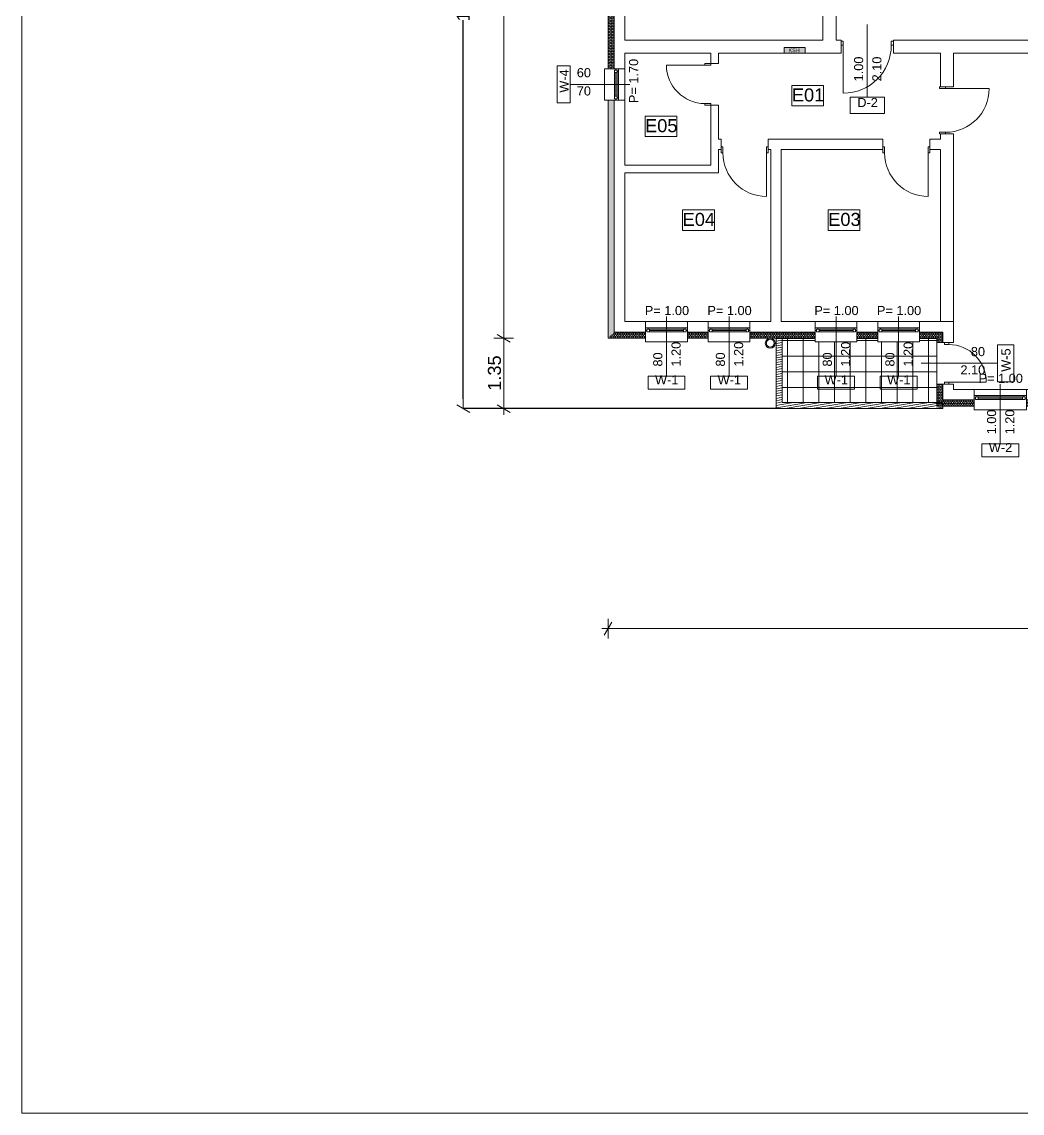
# Model space of a CAD drawing. Header units: feet. Extents: x 2565673 to 2678973, y -122443 to -81443.
# Drawn here: x 2565673 to 2584851, y -122443 to -101510 of the extents above; entities that cross this region are included whole.
import ezdxf
from ezdxf.enums import TextEntityAlignment as Align

# ---------------------------------------------------------------- set-up
doc = ezdxf.new("R2010")
doc.units = ezdxf.units.FT
doc.header["$MEASUREMENT"] = 0
for name, color, linetype, lineweight in [('ARCHICAD Door Markers_Pen_No__20', 1, 'Continuous', 5), ('ARCHICAD Door Markers_Pen_No__60', 230, 'Continuous', 5), ('ARCHICAD Doors_Pen_No__1', 7, 'Continuous', 5), ('ARCHICAD Doors_Pen_No__60', 230, 'Continuous', 5), ('ARCHICAD Window Markers_Pen_No__20', 1, 'Continuous', 5), ('ARCHICAD Windows_Pen_No__20', 1, 'Continuous', 5), ('Columns_Pen_No__1', 7, 'Continuous', 5), ('Columns_Pen_No__6', 5, 'Continuous', 5), ('Dimensioning - General_Pen_No__1', 7, 'Continuous', 5), ('Exterior walls_Pen_No__1', 7, 'Continuous', 5), ('Shell - Roof_Pen_No__21', 7, 'Continuous', 5), ('Structural - Bearing_Pen_No__1', 7, 'Continuous', 5), ('Text blocks_Pen_No__1', 7, 'Continuous', 5), ('Text blocks_Pen_No__2', 8, 'Continuous', 5)]:
    doc.layers.add(name, color=color, linetype=linetype, lineweight=lineweight)
for name, color, linetype in [('Columns', 7, 'Continuous'), ('Dimensioning - General', 7, 'Continuous'), ('Exterior walls', 7, 'Continuous')]:
    doc.layers.add(name, color=color, linetype=linetype)
for name, color, linetype, lineweight, true_color in [('Exterior walls_Pen_No__14', 7, 'Continuous', 5, 0xbd8b17), ('Exterior walls_Pen_No__65', 7, 'Continuous', 5, 0x80c2ff), ('Structural - Bearing_Pen_No__82', 7, 'Continuous', 5, 0xaaaaaa)]:
    doc.layers.add(name, color=color, linetype=linetype, lineweight=lineweight, true_color=true_color)
doc.styles.add('GENERATED_STYLE_1', font='arial.ttf')
doc.dimstyles.new('GENERATED_STYLE__1', dxfattribs={"dimtxt": 250, "dimasz": 190, "dimexe": 0.18, "dimexo": 3, "dimgap": 0.09, "dimtad": 1, "dimlfac": 0.001, "dimzin": 0, "dimdsep": 46, "dimtxsty": 'GENERATED_STYLE_1', "dimblk": 'ARROWHEAD_2', "dimblk1": 'ARROWHEAD_2', "dimblk2": 'ARROWHEAD_2', "dimcen": 0.09, "dimclrd": 7, "dimclre": 7, "dimclrt": 7, "dimadec": 0, "dimazin": 0, "dimtfac": 1, "dimtdec": 4, "dimtmove": 0, "dimatfit": 3, "dimfxl": 1, "dimtolj": 1, "dimtzin": 0, "dimarcsym": 0})
pattern_1 = [(10, (2247653.822, -76424.967), (-7.814168, 44.316348), [])]
pattern_2 = [(90, (2247653.822, -76424.967), (-34.641016, 0), [20, -40]), (90, (2247636.502, -76394.967), (-34.641016, 0), [20, -40]), (150, (2247653.822, -76404.967), (17.320508, 30), [20, -40]), (150, (2247619.18, -76404.967), (17.320508, 30), [20, -40]), (210, (2247653.822, -76424.967), (-17.320508, 30), [20, -40]), (210, (2247619.18, -76424.967), (-17.320508, 30), [20, -40])]

# ---------------------------------------------------------------- blocks, each defined once
blk = doc.blocks.new('Wall_2', base_point=(2583332, -108929))
at = {"layer": 'Exterior walls', "linetype": 'Continuous', "lineweight": 0, "true_color": 0xffffff}
h = blk.add_hatch(dxfattribs=at)
h.set_pattern_fill('WOOD', style=0, pattern_type=2)
h.set_pattern_definition(pattern_1)
h.paths.add_polyline_path([(2583332, -108809), (2580252, -108809), (2580132, -108929), (2583332, -108929)])
at = {"layer": 'Exterior walls_Pen_No__1', "color": 7, "linetype": 'Continuous', "lineweight": 5, "flags": 128}
for points in [[(2583332, -108809), (2580252, -108809)], [(2583332, -108929), (2583332, -108809)], [(2580132, -108929), (2583332, -108929)]]:
    blk.add_lwpolyline(points, dxfattribs=at)
blk = doc.blocks.new('Window 22')
at = {"layer": 'ARCHICAD Windows_Pen_No__20', "color": 1, "linetype": 'Continuous', "lineweight": 5}
for p, q in [((-300, 150), (-300, 220)), ((-300, 220), (300, 220)), ((300, 220), (300, 150)), ((-300, 150), (-300, 30)), ((-300, 30), (-300, 0)), ((-300, 0), (-275, 0)), ((-300, 0), (-300, -50)), ((-300, 0), (-300, -50)), ((-275, 25), (-225, 25)), ((-275, -25), (-275, 25)), ((-275, 0), (-275, -25)), ((-225, 25), (225, 25)), ((-225, 25), (-225, -25)), ((-225, 25), (225, 25)), ((-225, 0), (225, 0)), ((225, -25), (225, 25)), ((225, 25), (275, 25)), ((275, 25), (275, -25)), ((275, -25), (275, 0)), ((275, 0), (300, 0)), ((300, 150), (300, 30)), ((300, 30), (300, 0)), ((300, 0), (300, -50)), ((300, 0), (300, -50)), ((-250, -50), (-300, -50)), ((-300, -50), (-300, -170)), ((-300, -170), (300, -170)), ((-275, -25), (-250, -25)), ((-225, -25), (-275, -25)), ((-250, -25), (-250, -50)), ((250, -50), (-250, -50)), ((225, -25), (-225, -25)), ((275, -25), (225, -25)), ((250, -50), (250, -25)), ((250, -25), (275, -25)), ((300, -50), (250, -50)), ((300, -50), (300, -170))]:
    blk.add_line(p, q, dxfattribs=at)
blk = doc.blocks.new('W Marker 22')
at = {"layer": 'ARCHICAD Window Markers_Pen_No__20', "color": 1, "linetype": 'Continuous', "lineweight": 5}
for p, q in [((0, -1045), (0, 100)), ((-354, -1045), (-354, -1295)), ((354, -1045), (-354, -1045)), ((354, -1295), (354, -1045)), ((-354, -1295), (354, -1295))]:
    blk.add_line(p, q, dxfattribs=at)
at = {"layer": 'ARCHICAD Window Markers_Pen_No__20', "color": 1, "lineweight": 5, "style": 'GENERATED_STYLE_1'}
for tag, p in [('AC_MarkerText_4', (-417, 72)), ('AC_MarkerText_1', (-220, -1257))]:
    blk.add_attdef(tag, text='', height=175, dxfattribs=at).set_placement(p, align=Align.BOTTOM_LEFT)
for tag, p in [('whDistCm', (322, -863)), ('A', (-28, -863))]:
    blk.add_attdef(tag, text='', height=175, rotation=90, dxfattribs=at).set_placement(p, align=Align.BOTTOM_LEFT)
blk = doc.blocks.new('Window 22_2')
at = {"layer": 'ARCHICAD Windows_Pen_No__20', "color": 1, "linetype": 'Continuous', "lineweight": 5}
for p, q in [((-600, 150), (-600, 220)), ((-600, 220), (600, 220)), ((600, 220), (600, 150)), ((-600, 150), (-600, 30)), ((-600, 30), (-600, 0)), ((-600, 0), (-575, 0)), ((-600, 0), (-600, -50)), ((-600, 0), (-600, -50)), ((-575, 25), (-525, 25)), ((-575, -25), (-575, 25)), ((-575, 0), (-575, -25)), ((-525, 25), (525, 25)), ((-525, 25), (-525, -25)), ((-525, 25), (525, 25)), ((-525, 0), (525, 0)), ((525, -25), (525, 25)), ((525, 25), (575, 25)), ((575, 25), (575, -25)), ((575, -25), (575, 0)), ((575, 0), (600, 0)), ((600, 150), (600, 30)), ((600, 30), (600, 0)), ((600, 0), (600, -50)), ((600, 0), (600, -50)), ((-550, -50), (-600, -50)), ((-600, -50), (-600, -170)), ((-600, -170), (600, -170)), ((-575, -25), (-550, -25)), ((-525, -25), (-575, -25)), ((-550, -25), (-550, -50)), ((550, -50), (-550, -50)), ((525, -25), (-525, -25)), ((575, -25), (525, -25)), ((550, -50), (550, -25)), ((550, -25), (575, -25)), ((600, -50), (550, -50)), ((600, -50), (600, -170))]:
    blk.add_line(p, q, dxfattribs=at)
blk = doc.blocks.new('Wall_13', base_point=(2576912, -94539))
at = {"layer": 'Exterior walls_Pen_No__14', "linetype": 'Continuous', "lineweight": 5, "true_color": 0xbd8b17}
h = blk.add_hatch(dxfattribs=at)
h.set_pattern_fill('STYROFOAM_SM_INSULATION', color=42, style=0, pattern_type=2)
h.set_pattern_definition(pattern_2)
h.paths.add_polyline_path([(2576912, -94539), (2576912, -100059), (2577032, -100059), (2577032, -94659)])
h = blk.add_hatch(dxfattribs=at)
h.set_pattern_fill('STYROFOAM_SM_INSULATION', color=42, style=0, pattern_type=2)
h.set_pattern_definition(pattern_2)
h.paths.add_polyline_path([(2576912, -102409), (2577032, -102409), (2577032, -101259), (2576912, -101259)])
h = blk.add_hatch(dxfattribs=at)
h.set_pattern_fill('STYROFOAM_SM_INSULATION', color=42, style=0, pattern_type=2)
h.set_pattern_definition(pattern_2)
h.paths.add_polyline_path([(2576912, -107579), (2577032, -107459), (2577032, -103009), (2576912, -103009)])
at = {"layer": 'Exterior walls_Pen_No__1', "color": 7, "linetype": 'Continuous', "lineweight": 5}
for p, q in [((2577032, -94659), (2577032, -100059)), ((2576912, -100059), (2577032, -100059)), ((2577032, -100059), (2577062, -100059)), ((2577062, -100059), (2577112, -100059)), ((2577112, -100059), (2577232, -100059)), ((2576912, -101259), (2577032, -101259)), ((2577032, -101259), (2577032, -102409)), ((2577032, -101259), (2577062, -101259)), ((2577062, -101259), (2577112, -101259)), ((2577112, -101259), (2577232, -101259)), ((2576912, -102409), (2577032, -102409)), ((2577032, -102409), (2577062, -102409)), ((2577062, -102409), (2577112, -102409)), ((2577112, -102409), (2577232, -102409)), ((2576912, -103009), (2577032, -103009)), ((2577032, -103009), (2577032, -107459)), ((2577032, -103009), (2577062, -103009)), ((2577062, -103009), (2577112, -103009)), ((2577112, -103009), (2577232, -103009))]:
    blk.add_line(p, q, dxfattribs=at)
at = {"layer": 'Exterior walls_Pen_No__1', "color": 7, "linetype": 'Continuous', "lineweight": 5, "flags": 128}
for points in [[(2576912, -94539), (2576912, -100059)], [(2577232, -99209), (2577232, -94859)], [(2577232, -100059), (2577232, -99409)], [(2576912, -101259), (2576912, -102409)], [(2577232, -101859), (2577232, -101259)], [(2577232, -102409), (2577232, -102109)], [(2576912, -103009), (2576912, -107579)], [(2577232, -104259), (2577232, -103009)], [(2577232, -107259), (2577232, -104409)]]:
    blk.add_lwpolyline(points, dxfattribs=at)
at = {"layer": 'ARCHICAD Window Markers_Pen_No__20', "color": 1, "lineweight": 5}
ref = blk.add_blockref('W Marker 22', (2577232, -100659), dxfattribs=dict(at, rotation=270))
ref.add_attrib('whDistCm', '1.20', dxfattribs={"color": 1, "lineweight": 5, "height": 175, "rotation": 360, "style": 'GENERATED_STYLE_1'}).set_placement((2576312, -100575), align=Align.BOTTOM_LEFT)
ref.add_attrib('AC_MarkerText_1', 'W-3', dxfattribs={"color": 1, "lineweight": 5, "height": 175, "rotation": 90, "style": 'GENERATED_STYLE_1'}).set_placement((2576210, -100822), align=Align.BOTTOM_LEFT)
ref.add_attrib('AC_MarkerText_3', '1.40', dxfattribs={"color": 1, "lineweight": 5, "height": 175, "rotation": 360, "style": 'GENERATED_STYLE_1'}).set_placement((2576312, -100925), align=Align.BOTTOM_LEFT)
ref.add_attrib('AC_MarkerText_4', 'P= 1.00', dxfattribs={"color": 1, "lineweight": 5, "height": 175, "rotation": 90, "style": 'GENERATED_STYLE_1'}).set_placement((2577542, -101019), align=Align.BOTTOM_LEFT)
ref = blk.add_blockref('W Marker 22', (2577232, -102709), dxfattribs=dict(at, rotation=270))
ref.add_attrib('AC_MarkerText_1', 'W-4', dxfattribs={"color": 1, "lineweight": 5, "height": 175, "rotation": 90, "style": 'GENERATED_STYLE_1'}).set_placement((2576210, -102869), align=Align.BOTTOM_LEFT)
ref.add_attrib('AC_MarkerText_2', '60', dxfattribs={"color": 1, "lineweight": 5, "height": 175, "rotation": 360, "style": 'GENERATED_STYLE_1'}).set_placement((2576312, -102625), align=Align.BOTTOM_LEFT)
ref.add_attrib('AC_MarkerText_3', '70', dxfattribs={"color": 1, "lineweight": 5, "height": 175, "rotation": 360, "style": 'GENERATED_STYLE_1'}).set_placement((2576312, -102975), align=Align.BOTTOM_LEFT)
ref.add_attrib('AC_MarkerText_4', 'P= 1.70', dxfattribs={"color": 1, "lineweight": 5, "height": 175, "rotation": 90, "style": 'GENERATED_STYLE_1'}).set_placement((2577542, -103069), align=Align.BOTTOM_LEFT)
at = {"layer": 'ARCHICAD Windows_Pen_No__20', "color": 1, "linetype": 'Continuous', "lineweight": 5, "xscale": -1, "zscale": 1000, "rotation": 90}
blk.add_blockref('Window 22_2', (2577062, -100659), dxfattribs=at)
at = {"layer": 'ARCHICAD Windows_Pen_No__20', "color": 1, "linetype": 'Continuous', "lineweight": 5, "zscale": 1000, "rotation": 90}
blk.add_blockref('Window 22', (2577062, -102709), dxfattribs=at)
blk = doc.blocks.new('Window 22_3')
at = {"layer": 'ARCHICAD Windows_Pen_No__20', "color": 1, "linetype": 'Continuous', "lineweight": 5}
for p, q in [((-400, 150), (-400, 220)), ((-400, 220), (400, 220)), ((400, 220), (400, 150)), ((-400, 150), (-400, 30)), ((-400, 30), (-400, 0)), ((-400, 0), (-375, 0)), ((-400, 0), (-400, -50)), ((-400, 0), (-400, -50)), ((-375, 25), (-325, 25)), ((-375, -25), (-375, 25)), ((-375, 0), (-375, -25)), ((-325, 25), (325, 25)), ((-325, 25), (-325, -25)), ((-325, 25), (325, 25)), ((-325, 0), (325, 0)), ((325, -25), (325, 25)), ((325, 25), (375, 25)), ((375, 25), (375, -25)), ((375, -25), (375, 0)), ((375, 0), (400, 0)), ((400, 150), (400, 30)), ((400, 30), (400, 0)), ((400, 0), (400, -50)), ((400, 0), (400, -50)), ((-350, -50), (-400, -50)), ((-400, -50), (-400, -170)), ((-400, -170), (400, -170)), ((-375, -25), (-350, -25)), ((-325, -25), (-375, -25)), ((-350, -25), (-350, -50)), ((350, -50), (-350, -50)), ((325, -25), (-325, -25)), ((375, -25), (325, -25)), ((350, -50), (350, -25)), ((350, -25), (375, -25)), ((400, -50), (350, -50)), ((400, -50), (400, -170))]:
    blk.add_line(p, q, dxfattribs=at)
blk = doc.blocks.new('Wall_14', base_point=(2576912, -107579))
at = {"layer": 'Exterior walls_Pen_No__14', "linetype": 'Continuous', "lineweight": 5, "true_color": 0xbd8b17}
h = blk.add_hatch(dxfattribs=at)
h.set_pattern_fill('STYROFOAM_SM_INSULATION', color=42, style=0, pattern_type=2)
h.set_pattern_definition(pattern_2)
h.paths.add_polyline_path([(2577032, -107459), (2576912, -107579), (2577632, -107579), (2577632, -107459)])
h = blk.add_hatch(dxfattribs=at)
h.set_pattern_fill('STYROFOAM_SM_INSULATION', color=42, style=0, pattern_type=2)
h.set_pattern_definition(pattern_2)
h.paths.add_polyline_path([(2578832, -107459), (2578432, -107459), (2578432, -107579), (2578832, -107579)])
h = blk.add_hatch(dxfattribs=at)
h.set_pattern_fill('STYROFOAM_SM_INSULATION', color=42, style=0, pattern_type=2)
h.set_pattern_definition(pattern_2)
h.paths.add_polyline_path([(2580883, -107459), (2579632, -107459), (2579632, -107579), (2580883, -107579)])
h = blk.add_hatch(dxfattribs=at)
h.set_pattern_fill('STYROFOAM_SM_INSULATION', color=42, style=0, pattern_type=2)
h.set_pattern_definition(pattern_2)
h.paths.add_polyline_path([(2581683, -107459), (2581683, -107579), (2582083, -107579), (2582083, -107459)])
h = blk.add_hatch(dxfattribs=at)
h.set_pattern_fill('STYROFOAM_SM_INSULATION', color=42, style=0, pattern_type=2)
h.set_pattern_definition(pattern_2)
h.paths.add_polyline_path([(2582883, -107459), (2582883, -107579), (2583212, -107579), (2583332, -107459)])
at = {"layer": 'Exterior walls_Pen_No__1', "color": 7, "linetype": 'Continuous', "lineweight": 5}
for p, q in [((2577632, -107379), (2577632, -107259)), ((2577632, -107429), (2577632, -107379)), ((2578432, -107379), (2578432, -107259)), ((2578432, -107429), (2578432, -107379)), ((2578832, -107379), (2578832, -107259)), ((2578832, -107429), (2578832, -107379)), ((2579632, -107379), (2579632, -107259)), ((2579632, -107429), (2579632, -107379)), ((2580883, -107379), (2580883, -107259)), ((2580883, -107429), (2580883, -107379)), ((2581683, -107379), (2581683, -107259)), ((2581683, -107429), (2581683, -107379)), ((2582083, -107379), (2582083, -107259)), ((2582083, -107429), (2582083, -107379)), ((2582883, -107379), (2582883, -107259)), ((2582883, -107429), (2582883, -107379)), ((2577032, -107459), (2577632, -107459)), ((2577632, -107459), (2577632, -107429)), ((2577632, -107579), (2577632, -107459)), ((2578432, -107459), (2578432, -107429)), ((2578432, -107459), (2578832, -107459)), ((2578432, -107579), (2578432, -107459)), ((2578832, -107459), (2578832, -107429)), ((2578832, -107579), (2578832, -107459)), ((2579632, -107459), (2579632, -107429)), ((2579632, -107459), (2580883, -107459)), ((2579632, -107579), (2579632, -107459)), ((2580883, -107459), (2580883, -107429)), ((2580883, -107579), (2580883, -107459)), ((2581683, -107459), (2581683, -107429)), ((2581683, -107459), (2582083, -107459)), ((2581683, -107579), (2581683, -107459)), ((2582083, -107459), (2582083, -107429)), ((2582083, -107579), (2582083, -107459)), ((2582883, -107459), (2582883, -107429)), ((2582883, -107459), (2583332, -107459)), ((2582883, -107579), (2582883, -107459))]:
    blk.add_line(p, q, dxfattribs=at)
at = {"layer": 'Exterior walls_Pen_No__1', "color": 7, "linetype": 'Continuous', "lineweight": 5, "flags": 128}
for points in [[(2577632, -107259), (2577232, -107259)], [(2578832, -107259), (2578432, -107259)], [(2580032, -107259), (2579632, -107259)], [(2580883, -107259), (2580232, -107259)], [(2582083, -107259), (2581683, -107259)], [(2583532, -107259), (2582883, -107259)], [(2576912, -107579), (2577632, -107579)], [(2578432, -107579), (2578832, -107579)], [(2579632, -107579), (2580883, -107579)], [(2581683, -107579), (2582083, -107579)], [(2582883, -107579), (2583212, -107579)]]:
    blk.add_lwpolyline(points, dxfattribs=at)
at = {"layer": 'ARCHICAD Window Markers_Pen_No__20', "color": 1, "lineweight": 5}
ref = blk.add_blockref('W Marker 22', (2578032, -107259), dxfattribs=at)
ref.add_attrib('whDistCm', '1.20', dxfattribs={"color": 1, "lineweight": 5, "height": 175, "rotation": 90, "style": 'GENERATED_STYLE_1'}).set_placement((2578355, -108122), align=Align.BOTTOM_LEFT)
ref.add_attrib('AC_MarkerText_1', 'W-1', dxfattribs={"color": 1, "lineweight": 5, "height": 175, "style": 'GENERATED_STYLE_1'}).set_placement((2577812, -108517), align=Align.BOTTOM_LEFT)
ref.add_attrib('AC_MarkerText_2', '80', dxfattribs={"color": 1, "lineweight": 5, "height": 175, "rotation": 90, "style": 'GENERATED_STYLE_1'}).set_placement((2578005, -108122), align=Align.BOTTOM_LEFT)
ref.add_attrib('AC_MarkerText_4', 'P= 1.00', dxfattribs={"color": 1, "lineweight": 5, "height": 175, "style": 'GENERATED_STYLE_1'}).set_placement((2577616, -107187), align=Align.BOTTOM_LEFT)
ref = blk.add_blockref('W Marker 22', (2579232, -107259), dxfattribs=at)
ref.add_attrib('whDistCm', '1.20', dxfattribs={"color": 1, "lineweight": 5, "height": 175, "rotation": 90, "style": 'GENERATED_STYLE_1'}).set_placement((2579555, -108122), align=Align.BOTTOM_LEFT)
ref.add_attrib('AC_MarkerText_1', 'W-1', dxfattribs={"color": 1, "lineweight": 5, "height": 175, "style": 'GENERATED_STYLE_1'}).set_placement((2579012, -108517), align=Align.BOTTOM_LEFT)
ref.add_attrib('AC_MarkerText_2', '80', dxfattribs={"color": 1, "lineweight": 5, "height": 175, "rotation": 90, "style": 'GENERATED_STYLE_1'}).set_placement((2579205, -108122), align=Align.BOTTOM_LEFT)
ref.add_attrib('AC_MarkerText_4', 'P= 1.00', dxfattribs={"color": 1, "lineweight": 5, "height": 175, "style": 'GENERATED_STYLE_1'}).set_placement((2578816, -107187), align=Align.BOTTOM_LEFT)
ref = blk.add_blockref('W Marker 22', (2581283, -107259), dxfattribs=at)
ref.add_attrib('whDistCm', '1.20', dxfattribs={"color": 1, "lineweight": 5, "height": 175, "rotation": 90, "style": 'GENERATED_STYLE_1'}).set_placement((2581605, -108122), align=Align.BOTTOM_LEFT)
ref.add_attrib('AC_MarkerText_1', 'W-1', dxfattribs={"color": 1, "lineweight": 5, "height": 175, "style": 'GENERATED_STYLE_1'}).set_placement((2581063, -108517), align=Align.BOTTOM_LEFT)
ref.add_attrib('AC_MarkerText_2', '80', dxfattribs={"color": 1, "lineweight": 5, "height": 175, "rotation": 90, "style": 'GENERATED_STYLE_1'}).set_placement((2581255, -108122), align=Align.BOTTOM_LEFT)
ref.add_attrib('AC_MarkerText_4', 'P= 1.00', dxfattribs={"color": 1, "lineweight": 5, "height": 175, "style": 'GENERATED_STYLE_1'}).set_placement((2580866, -107187), align=Align.BOTTOM_LEFT)
ref = blk.add_blockref('W Marker 22', (2582483, -107259), dxfattribs=at)
ref.add_attrib('whDistCm', '1.20', dxfattribs={"color": 1, "lineweight": 5, "height": 175, "rotation": 90, "style": 'GENERATED_STYLE_1'}).set_placement((2582805, -108122), align=Align.BOTTOM_LEFT)
ref.add_attrib('AC_MarkerText_1', 'W-1', dxfattribs={"color": 1, "lineweight": 5, "height": 175, "style": 'GENERATED_STYLE_1'}).set_placement((2582263, -108517), align=Align.BOTTOM_LEFT)
ref.add_attrib('AC_MarkerText_2', '80', dxfattribs={"color": 1, "lineweight": 5, "height": 175, "rotation": 90, "style": 'GENERATED_STYLE_1'}).set_placement((2582455, -108122), align=Align.BOTTOM_LEFT)
ref.add_attrib('AC_MarkerText_4', 'P= 1.00', dxfattribs={"color": 1, "lineweight": 5, "height": 175, "style": 'GENERATED_STYLE_1'}).set_placement((2582066, -107187), align=Align.BOTTOM_LEFT)
at = {"layer": 'ARCHICAD Windows_Pen_No__20', "color": 1, "linetype": 'Continuous', "lineweight": 5, "xscale": -1, "zscale": 1000, "rotation": 180}
blk.add_blockref('Window 22_3', (2578032, -107429), dxfattribs=at)
at = {"layer": 'ARCHICAD Windows_Pen_No__20', "color": 1, "linetype": 'Continuous', "lineweight": 5, "zscale": 1000, "rotation": 180}
for p in [(2579232, -107429), (2581283, -107429), (2582483, -107429)]:
    blk.add_blockref('Window 22_3', p, dxfattribs=at)
blk = doc.blocks.new('Storefront with Transom 22_2')
at = {"layer": 'ARCHICAD Doors_Pen_No__60', "color": 230, "linetype": 'Continuous', "lineweight": 5}
for p, q in [((360, 0), (360, 720)), ((-400, 0), (-400, 90)), ((-400, -80), (-400, 0)), ((-400, 0), (-360, 0)), ((-400, -80), (-400, 0)), ((-400, -80), (-400, 0)), ((-360, 0), (-360, -80)), ((360, -80), (360, 0)), ((360, 0), (400, 0)), ((400, 0), (400, 90)), ((400, 0), (400, -80)), ((400, -80), (400, 0)), ((400, -80), (400, 0)), ((-360, -80), (-400, -80)), ((-400, -110), (-400, -80)), ((-400, -230), (-400, -110)), ((400, -80), (360, -80)), ((400, -110), (400, -80)), ((400, -230), (400, -110))]:
    blk.add_line(p, q, dxfattribs=at)
blk.add_arc((360, 0), 720, 90, 180, dxfattribs=at)
blk = doc.blocks.new('D Marker 22_4')
at = {"layer": 'ARCHICAD Door Markers_Pen_No__20', "color": 1, "linetype": 'Continuous', "lineweight": 5}
for p, q in [((354, 1157), (-354, 1157)), ((-354, 1157), (-354, 843)), ((354, 843), (354, 1157)), ((-354, 843), (354, 843)), ((0, 843), (0, -620))]:
    blk.add_line(p, q, dxfattribs=at)
at = {"layer": 'ARCHICAD Door Markers_Pen_No__20', "color": 1, "lineweight": 5, "style": 'GENERATED_STYLE_1'}
for tag, rotation, p in [('AC_MarkerText_1', 180, (220, 1208)), ('AC_MarkerText_3', 270, (-322, 657)), ('AC_MarkerText_2', 270, (28, 657))]:
    blk.add_attdef(tag, text='', height=175, rotation=rotation, dxfattribs=at).set_placement(p, align=Align.BOTTOM_LEFT)
blk = doc.blocks.new('Wall_15', base_point=(2583212, -107579))
at = {"layer": 'Exterior walls_Pen_No__14', "linetype": 'Continuous', "lineweight": 5, "true_color": 0xbd8b17}
h = blk.add_hatch(dxfattribs=at)
h.set_pattern_fill('STYROFOAM_SM_INSULATION', color=42, style=0, pattern_type=2)
h.set_pattern_definition(pattern_2)
h.paths.add_polyline_path([(2583212, -107579), (2583212, -107659), (2583332, -107659), (2583332, -107459)])
h = blk.add_hatch(dxfattribs=at)
h.set_pattern_fill('STYROFOAM_SM_INSULATION', color=42, style=0, pattern_type=2)
h.set_pattern_definition(pattern_2)
h.paths.add_polyline_path([(2583212, -108879), (2583332, -108759), (2583332, -108459), (2583212, -108459)])
at = {"layer": 'Exterior walls_Pen_No__1', "color": 7, "linetype": 'Continuous', "lineweight": 5}
for p, q in [((2583332, -107459), (2583332, -107659)), ((2583212, -107659), (2583332, -107659)), ((2583332, -107659), (2583362, -107659)), ((2583362, -107659), (2583442, -107659)), ((2583442, -107659), (2583532, -107659)), ((2583212, -108459), (2583332, -108459)), ((2583332, -108459), (2583332, -108759)), ((2583332, -108459), (2583362, -108459)), ((2583362, -108459), (2583442, -108459)), ((2583442, -108459), (2583532, -108459))]:
    blk.add_line(p, q, dxfattribs=at)
at = {"layer": 'Exterior walls_Pen_No__1', "color": 7, "linetype": 'Continuous', "lineweight": 5, "flags": 128}
for points in [[(2583532, -107659), (2583532, -107259)], [(2583212, -107579), (2583212, -107659)], [(2583212, -108459), (2583212, -108879)], [(2583532, -108559), (2583532, -108459)]]:
    blk.add_lwpolyline(points, dxfattribs=at)
at = {"layer": 'ARCHICAD Door Markers_Pen_No__20', "color": 1, "lineweight": 5}
ref = blk.add_blockref('D Marker 22_4', (2583532, -108059), dxfattribs=dict(at, rotation=270))
ref.add_attrib('AC_MarkerText_1', 'W-5', dxfattribs={"color": 1, "lineweight": 5, "height": 175, "rotation": 90, "style": 'GENERATED_STYLE_1'}).set_placement((2584680, -108222), align=Align.BOTTOM_LEFT)
ref.add_attrib('AC_MarkerText_2', '80', dxfattribs={"color": 1, "lineweight": 5, "height": 175, "rotation": 360, "style": 'GENERATED_STYLE_1'}).set_placement((2583867, -107975), align=Align.BOTTOM_LEFT)
ref.add_attrib('AC_MarkerText_3', '2.10', dxfattribs={"color": 1, "lineweight": 5, "height": 175, "rotation": 360, "style": 'GENERATED_STYLE_1'}).set_placement((2583667, -108325), align=Align.BOTTOM_LEFT)
at = {"layer": 'ARCHICAD Doors_Pen_No__60', "color": 230, "linetype": 'Continuous', "lineweight": 5, "zscale": 1000, "rotation": 270}
blk.add_blockref('Storefront with Transom 22_2', (2583442, -108059), dxfattribs=at)
blk = doc.blocks.new('Window 22_4')
at = {"layer": 'ARCHICAD Windows_Pen_No__20', "color": 1, "linetype": 'Continuous', "lineweight": 5}
for p, q in [((-500, 150), (-500, 220)), ((-500, 220), (500, 220)), ((500, 220), (500, 150)), ((-500, 150), (-500, 30)), ((-500, 30), (-500, 0)), ((-500, 0), (-475, 0)), ((-500, 0), (-500, -50)), ((-500, 0), (-500, -50)), ((-475, 25), (-425, 25)), ((-475, -25), (-475, 25)), ((-475, 0), (-475, -25)), ((-425, 25), (425, 25)), ((-425, 25), (-425, -25)), ((-425, 25), (425, 25)), ((-425, 0), (425, 0)), ((425, -25), (425, 25)), ((425, 25), (475, 25)), ((475, 25), (475, -25)), ((475, -25), (475, 0)), ((475, 0), (500, 0)), ((500, 150), (500, 30)), ((500, 30), (500, 0)), ((500, 0), (500, -50)), ((500, 0), (500, -50)), ((-450, -50), (-500, -50)), ((-500, -50), (-500, -170)), ((-500, -170), (500, -170)), ((-475, -25), (-450, -25)), ((-425, -25), (-475, -25)), ((-450, -25), (-450, -50)), ((450, -50), (-450, -50)), ((425, -25), (-425, -25)), ((475, -25), (425, -25)), ((450, -50), (450, -25)), ((450, -25), (475, -25)), ((500, -50), (450, -50)), ((500, -50), (500, -170))]:
    blk.add_line(p, q, dxfattribs=at)
blk = doc.blocks.new('Wall_16', base_point=(2583212, -108879))
at = {"layer": 'Exterior walls_Pen_No__14', "linetype": 'Continuous', "lineweight": 5, "true_color": 0xbd8b17}
h = blk.add_hatch(dxfattribs=at)
h.set_pattern_fill('STYROFOAM_SM_INSULATION', color=42, style=0, pattern_type=2)
h.set_pattern_definition(pattern_2)
h.paths.add_polyline_path([(2583332, -108759), (2583212, -108879), (2583932, -108879), (2583932, -108759)])
h = blk.add_hatch(dxfattribs=at)
h.set_pattern_fill('STYROFOAM_SM_INSULATION', color=42, style=0, pattern_type=2)
h.set_pattern_definition(pattern_2)
h.paths.add_polyline_path([(2584932, -108759), (2584932, -108879), (2585332, -108879), (2585332, -108759)])
h = blk.add_hatch(dxfattribs=at)
h.set_pattern_fill('STYROFOAM_SM_INSULATION', color=42, style=0, pattern_type=2)
h.set_pattern_definition(pattern_2)
h.paths.add_polyline_path([(2586332, -108759), (2586332, -108879), (2587052, -108879), (2586932, -108759)])
at = {"layer": 'Exterior walls_Pen_No__1', "color": 7, "linetype": 'Continuous', "lineweight": 5}
for p, q in [((2583932, -108679), (2583932, -108559)), ((2584932, -108679), (2584932, -108559)), ((2585332, -108679), (2585332, -108559)), ((2586332, -108679), (2586332, -108559)), ((2583332, -108759), (2583932, -108759)), ((2583932, -108729), (2583932, -108679)), ((2583932, -108759), (2583932, -108729)), ((2583932, -108879), (2583932, -108759)), ((2584932, -108729), (2584932, -108679)), ((2584932, -108759), (2584932, -108729)), ((2584932, -108759), (2585332, -108759)), ((2584932, -108879), (2584932, -108759)), ((2585332, -108729), (2585332, -108679)), ((2585332, -108759), (2585332, -108729)), ((2585332, -108879), (2585332, -108759)), ((2586332, -108729), (2586332, -108679)), ((2586332, -108759), (2586332, -108729)), ((2586332, -108759), (2586932, -108759)), ((2586332, -108879), (2586332, -108759))]:
    blk.add_line(p, q, dxfattribs=at)
at = {"layer": 'Exterior walls_Pen_No__1', "color": 7, "linetype": 'Continuous', "lineweight": 5, "flags": 128}
for points in [[(2583932, -108559), (2583532, -108559)], [(2585332, -108559), (2584932, -108559)], [(2586732, -108559), (2586332, -108559)], [(2583212, -108879), (2583932, -108879)], [(2584932, -108879), (2585332, -108879)], [(2586332, -108879), (2587052, -108879)]]:
    blk.add_lwpolyline(points, dxfattribs=at)
at = {"layer": 'ARCHICAD Window Markers_Pen_No__20', "color": 1, "lineweight": 5}
for p in [(2584432, -108559), (2585832, -108559)]:
    blk.add_blockref('W Marker 22', p, dxfattribs=at).add_auto_attribs({'A': '1.00', 'whDistCm': '1.20', 'AC_MarkerText_1': 'W-2', 'AC_MarkerText_4': 'P= 1.00'})
at = {"layer": 'ARCHICAD Windows_Pen_No__20', "color": 1, "linetype": 'Continuous', "lineweight": 5, "xscale": -1, "zscale": 1000, "rotation": 180}
for p in [(2584432, -108729), (2585832, -108729)]:
    blk.add_blockref('Window 22_4', p, dxfattribs=at)
blk = doc.blocks.new('Storefront with Transom 22_4')
at = {"layer": 'ARCHICAD Doors_Pen_No__60', "color": 230, "linetype": 'Continuous', "lineweight": 5}
for p, q in [((460, 0), (460, 920)), ((-500, 150), (-500, 0)), ((-500, 0), (-500, -80)), ((-460, 0), (-500, 0)), ((-500, 0), (-500, -80)), ((-500, 0), (-500, -80)), ((-460, -80), (-460, 0)), ((460, 0), (460, -80)), ((500, 0), (460, 0)), ((500, 150), (500, 0)), ((500, -80), (500, 0)), ((500, 0), (500, -80)), ((500, 0), (500, -80)), ((-500, -80), (-460, -80)), ((-500, -80), (-500, -100)), ((460, -80), (500, -80)), ((500, -80), (500, -100))]:
    blk.add_line(p, q, dxfattribs=at)
blk.add_arc((460, 0), 920, 90, 180, dxfattribs=at)
blk = doc.blocks.new('D Marker 22_2')
at = {"layer": 'ARCHICAD Door Markers_Pen_No__60', "color": 230, "linetype": 'Continuous', "lineweight": 5}
for p, q in [((327, 1157), (-327, 1157)), ((-327, 1157), (-327, 843)), ((327, 843), (327, 1157)), ((-327, 843), (327, 843)), ((0, 843), (0, -550))]:
    blk.add_line(p, q, dxfattribs=at)
at = {"layer": 'ARCHICAD Door Markers_Pen_No__60', "color": 230, "lineweight": 5, "style": 'GENERATED_STYLE_1'}
for tag, rotation, p in [('AC_MarkerText_1', 180, (193, 1208)), ('AC_MarkerText_3', 270, (-322, 657)), ('A', 270, (28, 657))]:
    blk.add_attdef(tag, text='', height=175, rotation=rotation, dxfattribs=at).set_placement(p, align=Align.BOTTOM_LEFT)
blk = doc.blocks.new('Wall_31', base_point=(2586732, -102109))
at = {"layer": 'Exterior walls_Pen_No__1', "color": 7, "linetype": 'Continuous', "lineweight": 5}
for p, q in [((2581382, -101879), (2581382, -101859)), ((2581382, -101959), (2581382, -101879)), ((2582382, -101879), (2582382, -101859)), ((2582382, -101959), (2582382, -101879)), ((2581382, -102109), (2581382, -101959)), ((2582382, -102109), (2582382, -101959))]:
    blk.add_line(p, q, dxfattribs=at)
at = {"layer": 'Exterior walls_Pen_No__1', "color": 7, "linetype": 'Continuous', "lineweight": 5, "flags": 128}
for points in [[(2581032, -101859), (2577232, -101859)], [(2581382, -101859), (2581282, -101859)], [(2586982, -101859), (2582382, -101859)], [(2577232, -102109), (2578882, -102109)], [(2579032, -102109), (2581382, -102109)], [(2582382, -102109), (2583282, -102109)], [(2583532, -102109), (2586732, -102109)]]:
    blk.add_lwpolyline(points, dxfattribs=at)
at = {"layer": 'ARCHICAD Door Markers_Pen_No__60', "color": 230, "lineweight": 5}
ref = blk.add_blockref('D Marker 22_2', (2581882, -102109), dxfattribs=dict(at, rotation=180))
ref.add_attrib('A', '1.00', dxfattribs={"color": 230, "lineweight": 5, "height": 175, "rotation": 90, "style": 'GENERATED_STYLE_1'}).set_placement((2581855, -102652), align=Align.BOTTOM_LEFT)
ref.add_attrib('AC_MarkerText_1', 'D-2', dxfattribs={"color": 230, "lineweight": 5, "height": 175, "rotation": 360, "style": 'GENERATED_STYLE_1'}).set_placement((2581690, -103197), align=Align.BOTTOM_LEFT)
ref.add_attrib('AC_MarkerText_3', '2.10', dxfattribs={"color": 230, "lineweight": 5, "height": 175, "rotation": 90, "style": 'GENERATED_STYLE_1'}).set_placement((2582205, -102652), align=Align.BOTTOM_LEFT)
at = {"layer": 'ARCHICAD Doors_Pen_No__60', "color": 230, "linetype": 'Continuous', "lineweight": 5, "zscale": 1000, "rotation": 180}
blk.add_blockref('Storefront with Transom 22_4', (2581882, -101959), dxfattribs=at)
blk = doc.blocks.new('Entrance Door 22')
at = {"layer": 'ARCHICAD Doors_Pen_No__1', "color": 7, "linetype": 'Continuous', "lineweight": 5}
for p, q in [((418, 0), (418, 836)), ((-450, 150), (-450, 0)), ((-418, 0), (-450, 0)), ((-450, 0), (-450, -115)), ((-450, 0), (-450, -100)), ((-450, 0), (-450, -100)), ((-418, -115), (-418, 0)), ((450, 0), (418, 0)), ((418, 0), (418, -115)), ((450, 150), (450, 0)), ((450, -115), (450, 0)), ((450, 0), (450, -100)), ((450, 0), (450, -100)), ((-450, -115), (-418, -115)), ((418, -115), (450, -115))]:
    blk.add_line(p, q, dxfattribs=at)
blk.add_arc((418, 0), 836, 90, 180, dxfattribs=at)
blk = doc.blocks.new('Wall_32', base_point=(2583532, -107259))
at = {"layer": 'Exterior walls_Pen_No__1', "color": 7, "linetype": 'Continuous', "lineweight": 5}
for p, q in [((2583382, -102759), (2583282, -102759)), ((2583532, -102759), (2583382, -102759)), ((2583382, -103659), (2583282, -103659)), ((2583532, -103659), (2583382, -103659))]:
    blk.add_line(p, q, dxfattribs=at)
at = {"layer": 'Exterior walls_Pen_No__1', "color": 7, "linetype": 'Continuous', "lineweight": 5, "flags": 128}
for points in [[(2583282, -102109), (2583282, -102759)], [(2583532, -102759), (2583532, -102109)], [(2583282, -103659), (2583282, -103759)], [(2583532, -107259), (2583532, -103659)], [(2583282, -103959), (2583282, -107259)], [(2583282, -107259), (2583532, -107259)]]:
    blk.add_lwpolyline(points, dxfattribs=at)
at = {"layer": 'ARCHICAD Doors_Pen_No__1', "color": 7, "linetype": 'Continuous', "lineweight": 5, "xscale": -1, "zscale": 1000, "rotation": 270}
blk.add_blockref('Entrance Door 22', (2583382, -103209), dxfattribs=at)
blk = doc.blocks.new('Entrance Door 22_2')
at = {"layer": 'ARCHICAD Doors_Pen_No__1', "color": 7, "linetype": 'Continuous', "lineweight": 5}
for p, q in [((368, 0), (368, 736)), ((-368, 0), (-400, 0)), ((-400, 0), (-400, -115)), ((-368, -115), (-368, 0)), ((400, 0), (368, 0)), ((368, 0), (368, -115)), ((400, -115), (400, 0)), ((-400, -115), (-368, -115)), ((-400, -265), (-400, -115)), ((368, -115), (400, -115)), ((400, -265), (400, -115))]:
    blk.add_line(p, q, dxfattribs=at)
blk.add_arc((368, 0), 736, 90, 180, dxfattribs=at)
blk = doc.blocks.new('Wall_33', base_point=(2578882, -102109))
at = {"layer": 'Exterior walls_Pen_No__1', "color": 7, "linetype": 'Continuous', "lineweight": 5}
for p, q in [((2579032, -102309), (2578882, -102309)), ((2579032, -103109), (2578882, -103109))]:
    blk.add_line(p, q, dxfattribs=at)
at = {"layer": 'Exterior walls_Pen_No__1', "color": 7, "linetype": 'Continuous', "lineweight": 5, "flags": 128}
for points in [[(2578882, -102109), (2578882, -102309)], [(2579032, -102309), (2579032, -102109)], [(2578882, -103109), (2578882, -104259)], [(2579032, -103759), (2579032, -103109)], [(2579032, -104409), (2579032, -103959)]]:
    blk.add_lwpolyline(points, dxfattribs=at)
at = {"layer": 'ARCHICAD Doors_Pen_No__1', "color": 7, "linetype": 'Continuous', "lineweight": 5, "zscale": 1000, "rotation": 90}
blk.add_blockref('Entrance Door 22_2', (2578767, -102709), dxfattribs=at)
blk = doc.blocks.new('Wall_34', base_point=(2578882, -104259))
at = {"layer": 'Exterior walls_Pen_No__1', "color": 7, "linetype": 'Continuous', "lineweight": 5, "flags": 128}
for points in [[(2578882, -104259), (2577232, -104259)], [(2577232, -104409), (2579032, -104409)]]:
    blk.add_lwpolyline(points, dxfattribs=at)
blk = doc.blocks.new('Entrance Door 22_3')
at = {"layer": 'ARCHICAD Doors_Pen_No__1', "color": 7, "linetype": 'Continuous', "lineweight": 5}
for p, q in [((418, 0), (418, 836)), ((-418, 0), (-450, 0)), ((-450, 0), (-450, -115)), ((-418, -115), (-418, 0)), ((450, 0), (418, 0)), ((418, 0), (418, -115)), ((450, -115), (450, 0)), ((-450, -115), (-450, -65)), ((-450, -115), (-450, -65)), ((-450, -115), (-418, -115)), ((-450, -265), (-450, -115)), ((418, -115), (450, -115)), ((450, -115), (450, -65)), ((450, -115), (450, -65)), ((450, -265), (450, -115))]:
    blk.add_line(p, q, dxfattribs=at)
blk.add_arc((418, 0), 836, 90, 180, dxfattribs=at)
blk = doc.blocks.new('Wall_35', base_point=(2578882, -103959))
at = {"layer": 'Exterior walls_Pen_No__1', "color": 7, "linetype": 'Continuous', "lineweight": 5}
for p, q in [((2579082, -103759), (2579082, -103909)), ((2579982, -103759), (2579982, -103909)), ((2582182, -103759), (2582182, -103909)), ((2583082, -103759), (2583082, -103909)), ((2579082, -103909), (2579082, -103959)), ((2579982, -103909), (2579982, -103959)), ((2582182, -103909), (2582182, -103959)), ((2583082, -103909), (2583082, -103959))]:
    blk.add_line(p, q, dxfattribs=at)
at = {"layer": 'Exterior walls_Pen_No__1', "color": 7, "linetype": 'Continuous', "lineweight": 5, "flags": 128}
for points in [[(2579082, -103759), (2579032, -103759)], [(2582182, -103759), (2579982, -103759)], [(2583282, -103759), (2583082, -103759)], [(2579032, -103959), (2579082, -103959)], [(2579982, -103959), (2580032, -103959)], [(2580232, -103959), (2582182, -103959)], [(2583082, -103959), (2583282, -103959)]]:
    blk.add_lwpolyline(points, dxfattribs=at)
at = {"layer": 'ARCHICAD Doors_Pen_No__1', "color": 7, "linetype": 'Continuous', "lineweight": 5, "xscale": -1, "zscale": 1000, "rotation": 180}
for p in [(2579532, -104024), (2582632, -104024)]:
    blk.add_blockref('Entrance Door 22_3', p, dxfattribs=at)
blk = doc.blocks.new('Wall_36', base_point=(2580032, -103959))
at = {"layer": 'Exterior walls_Pen_No__1', "color": 7, "linetype": 'Continuous', "lineweight": 5, "flags": 128}
for points in [[(2580032, -103959), (2580032, -107259)], [(2580232, -107259), (2580232, -103959)]]:
    blk.add_lwpolyline(points, dxfattribs=at)
blk = doc.blocks.new('Wall_39', base_point=(2581282, -100009))
at = {"layer": 'Exterior walls_Pen_No__1', "color": 7, "linetype": 'Continuous', "lineweight": 5, "flags": 128}
for points in [[(2581032, -99759), (2581032, -101859)], [(2581282, -101859), (2581282, -100009)]]:
    blk.add_lwpolyline(points, dxfattribs=at)
blk = doc.blocks.new('Wall_60', base_point=(2580132, -108929))
at = {"layer": 'Exterior walls', "linetype": 'Continuous', "lineweight": 0, "true_color": 0xffffff}
h = blk.add_hatch(dxfattribs=at)
h.set_pattern_fill('WOOD', style=0, pattern_type=2)
h.set_pattern_definition(pattern_1)
h.paths.add_polyline_path([(2580252, -108809), (2580252, -107581), (2580132, -107581), (2580132, -108929)])
at = {"layer": 'Exterior walls_Pen_No__1', "color": 7, "linetype": 'Continuous', "lineweight": 5, "flags": 128}
for points in [[(2580252, -107581), (2580132, -107581)], [(2580132, -107581), (2580132, -108929)], [(2580252, -108809), (2580252, -107581)]]:
    blk.add_lwpolyline(points, dxfattribs=at)
blk = doc.blocks.new('Column_6', base_point=(2580022, -107674))
at = {"layer": 'Columns_Pen_No__1', "color": 7, "linetype": 'Continuous', "lineweight": 5}
blk.add_circle((2580022, -107674), 95, dxfattribs=at)
at = {"layer": 'Columns_Pen_No__6', "color": 5, "linetype": 'Continuous', "lineweight": 5}
blk.add_circle((2580022, -107674), 75, dxfattribs=at)
blk = doc.blocks.new('*D126', base_point=(2247654, -76425))
at = {"layer": 'Dimensioning - General_Pen_No__1', "color": 7, "linetype": 'Continuous', "lineweight": 5, "transparency": 16777216}
for p, q in [((2575100, -107579), (2574725, -107579)), ((2574787, -107507), (2575037, -107651)), ((2574912, -108929), (2574912, -107579)), ((2575100, -108929), (2574725, -108929)), ((2574787, -108857), (2575037, -109001)), ((2574912, -109051), (2574912, -108929))]:
    blk.add_line(p, q, dxfattribs=at)
at = {"layer": 'Dimensioning - General_Pen_No__1', "color": 7, "lineweight": 5, "transparency": 16777216, "insert": (2574862, -108587), "char_height": 250, "attachment_point": 7, "rotation": 90, "style": 'GENERATED_STYLE_1'}
blk.add_mtext('\\A1;1.35', dxfattribs=at)
blk = doc.blocks.new('ARROWHEAD_2')
at = {"color": 0, "linetype": 'Continuous', "lineweight": 0}
for p, q in [((0, 0), (-1, 0)), ((-0.38, -0.66), (0.38, 0.66))]:
    blk.add_line(p, q, dxfattribs=at)
blk = doc.blocks.new('*D142', base_point=(2247654, -76425))
at = {"layer": 'Defpoints', "color": 0, "linetype": 'Continuous', "transparency": 16777216}
for p in [(2574137, -93189), (2578482, -93189), (2580132, -108929)]:
    blk.add_point(p, dxfattribs=at)
at = {"layer": 'Dimensioning - General', "color": 7, "linetype": 'Continuous', "lineweight": -2, "transparency": 16777216}
for p, q in [((2578479, -93189), (2574137, -93189)), ((2574137, -93379), (2574137, -100657)), ((2574137, -108739), (2574137, -101476)), ((2580129, -108929), (2574137, -108929))]:
    blk.add_line(p, q, dxfattribs=at)
at = {"layer": 'Dimensioning - General', "color": 7, "linetype": 'Continuous', "lineweight": -2, "transparency": 16777216, "xscale": 190, "yscale": 190, "zscale": 190}
for p, rotation in [((2574137, -93189), 90), ((2574137, -108929), 270)]:
    blk.add_blockref('ARROWHEAD_2', p, dxfattribs=dict(at, rotation=rotation))
at = {"layer": 'Dimensioning - General', "color": 7, "linetype": 'Continuous', "lineweight": 5, "transparency": 16777216, "insert": (2574137, -101067), "char_height": 250, "attachment_point": 5, "rotation": 90, "style": 'GENERATED_STYLE_1'}
blk.add_mtext('\\A1;15.80', dxfattribs=at)

msp = doc.modelspace()

# ---------------------------------------------------------------- hatches: boundary and pattern name
at = {"layer": 'Exterior walls_Pen_No__65', "linetype": 'Continuous', "lineweight": 5, "true_color": 0x80c2ff}
msp.add_hatch(color=151, dxfattribs=at).paths.add_polyline_path([(2580290.473, -102109.236), (2580290.473, -101999.236), (2580690.473, -101999.236), (2580690.473, -102109.236)])
at = {"layer": 'Structural - Bearing_Pen_No__82', "linetype": 'Continuous', "lineweight": 5, "true_color": 0xaaaaaa}
h = msp.add_hatch(dxfattribs=at)
h.set_pattern_fill('GRID_30X30', color=253, style=0, pattern_type=2)
h.set_pattern_definition([(0, (2247653.82, -76424.97), (0, 300), []), (90, (2247653.82, -76424.97), (-300, 0), [])])
h.paths.add_polyline_path([(2580252.326, -107580.862), (2580252.326, -108809.236), (2583212.326, -108809.236), (2583212.326, -107580.862), (2582882.529, -107580.862), (2582882.529, -107649.236), (2582082.529, -107649.236), (2582082.529, -107580.862), (2581682.529, -107580.862), (2581682.529, -107649.236), (2580882.529, -107649.236), (2580882.529, -107580.862)])

# ---------------------------------------------------------------- linework, layer by layer
at = {"layer": 'Dimensioning - General', "color": 7, "linetype": 'Continuous', "lineweight": 5}
for p, q in [((2574912.326, -107579.236), (2574912.326, -94539.236)), ((2575099.826, -107579.236), (2574724.826, -107579.236)), ((2574787.326, -107507.068), (2575037.326, -107651.405)), ((2576984.494, -113024.236), (2576840.157, -113274.236)), ((2576912.326, -113336.736), (2576912.326, -112961.736)), ((2576790.076, -113149.236), (2576912.326, -113149.236)), ((2576912.326, -113149.236), (2599452.326, -113149.236))]:
    msp.add_line(p, q, dxfattribs=at)
at = {"layer": 'Exterior walls_Pen_No__1', "color": 7, "linetype": 'Continuous', "lineweight": 5, "flags": 128}
msp.add_lwpolyline([(2580290.473, -102109.236), (2580290.473, -101999.236), (2580690.473, -101999.236), (2580690.473, -102109.236)], close=True, dxfattribs=at)
at = {"layer": 'Shell - Roof_Pen_No__21', "color": 7, "linetype": 'Continuous', "lineweight": 5}
for q in [(2565673.367, -81442.756), (2624673.367, -122442.756)]:
    msp.add_line((2565673.367, -122442.756), q, dxfattribs=at)
at = {"layer": 'Structural - Bearing_Pen_No__1', "color": 7, "linetype": 'Continuous', "lineweight": 5, "flags": 128}
msp.add_lwpolyline([(2580252.326, -107580.862), (2580252.326, -108809.236), (2583212.326, -108809.236), (2583212.326, -107580.862), (2582882.529, -107580.862), (2582882.529, -107649.236), (2582082.529, -107649.236), (2582082.529, -107580.862), (2581682.529, -107580.862), (2581682.529, -107649.236), (2580882.529, -107649.236), (2580882.529, -107580.862)], close=True, dxfattribs=at)
at = {"layer": 'Text blocks_Pen_No__2', "color": 8, "linetype": 'Continuous', "lineweight": 5, "flags": 128}
for points in [[(2580436.207, -102730.291), (2581044.208, -102730.291), (2581044.208, -103123.149), (2580436.207, -103123.149)], [(2577620.899, -103319.344), (2578228.9, -103319.344), (2578228.9, -103712.201), (2577620.899, -103712.201)], [(2578341.755, -105117.649), (2578949.756, -105117.649), (2578949.756, -105510.506), (2578341.755, -105510.506)], [(2581133.03, -105117.649), (2581741.031, -105117.649), (2581741.031, -105510.506), (2581133.03, -105510.506)]]:
    msp.add_lwpolyline(points, close=True, dxfattribs=at)

# ---------------------------------------------------------------- block references
at = {"layer": 'Columns', "color": 5, "lineweight": 5}
msp.add_blockref('Column_6', (2580021.676, -107674.236), dxfattribs=at)
at = {"layer": 'Exterior walls', "color": 7, "lineweight": 5}
for name, p in [('Wall_13', (2576912.326, -94539.236)), ('Wall_39', (2581282.326, -100009.236)), ('Wall_31', (2586732.326, -102109.236)), ('Wall_33', (2578882.326, -102109.236)), ('Wall_32', (2583532.326, -107259.236)), ('Wall_35', (2578882.326, -103959.236)), ('Wall_36', (2580032.326, -103959.236)), ('Wall_34', (2578882.326, -104259.236)), ('Wall_14', (2576912.326, -107579.236)), ('Wall_15', (2583212.326, -107579.236)), ('Wall_60', (2580132.326, -108929.236)), ('Wall_16', (2583212.326, -108879.236)), ('Wall_2', (2583332.326, -108929.236))]:
    msp.add_blockref(name, p, dxfattribs=at)

# ---------------------------------------------------------------- texts
at = {"layer": 'Text blocks_Pen_No__1', "color": 7, "linetype": 'Continuous', "lineweight": 5, "insert": (2580478.551, -102017.059), "char_height": 75, "attachment_point": 2, "style": 'GENERATED_STYLE_1'}
msp.add_mtext('\\A1;KSH', dxfattribs=at)
at = {"layer": 'Text blocks_Pen_No__2', "color": 8, "linetype": 'Continuous', "lineweight": 5, "char_height": 250, "attachment_point": 1, "style": 'GENERATED_STYLE_1'}
for s, insert in [('\\A1;E01', (2580436.207, -102787.434)), ('\\A1;E05', (2577620.899, -103376.486)), ('\\A1;E04', (2578341.755, -105174.792)), ('\\A1;E03', (2581133.03, -105174.792))]:
    msp.add_mtext(s, dxfattribs=dict(at, insert=insert))

# ---------------------------------------------------------------- dimensions: what is measured, and where the dimension line sits
at = {"layer": 'Dimensioning - General', "color": 7, "linetype": 'Continuous', "lineweight": 5}
dim = msp.add_linear_dim(base=(2574137.326, -93189.236), p1=(2580132.326, -108929.236), p2=(2578482.326, -93189.236), angle=90, text='15.80', dimstyle='GENERATED_STYLE__1', dxfattribs=at)
dim.commit()
dim.dimension.update_dxf_attribs({"geometry": '*D142', "text_midpoint": (2574137.326, -101066.664), "dimtype": 160, "text_rotation": 90})
dim = msp.add_linear_dim(base=(2574912.326, -107579.236), p1=(2580132.326, -108929.236), p2=(2576912.326, -107579.236), angle=90, dimstyle='GENERATED_STYLE__1', dxfattribs=at)
dim.commit()
dim.dimension.update_dxf_attribs({"geometry": '*D126', "text_midpoint": (2574737.326, -108262.103), "dimtype": 160, "text_rotation": 90})

doc.saveas('drawing.dxf')
